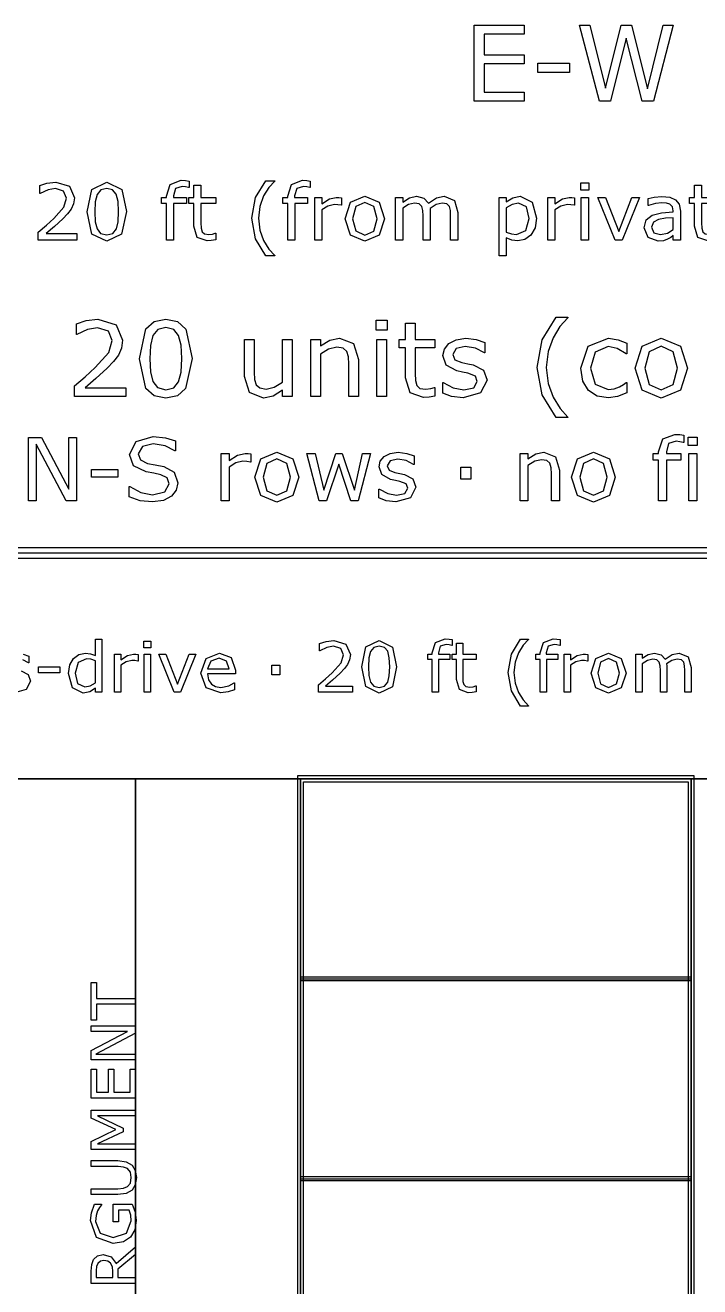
# Model space of a CAD drawing. Extents: x -17 to 192, y 167 to 459.
# Drawn here: x 26.8 to 47.36, y 420.57 to 458.98 of the extents above; entities that cross this region are included whole.
import ezdxf

# ---------------------------------------------------------------- set-up
doc = ezdxf.new("R2010")
doc.units = 0

msp = doc.modelspace()

# ---------------------------------------------------------------- linework, layer by layer
at = {"layer": 'Layer 1', "color": 7}
for points in [[(42.003842, 456.670838), (40.483009, 456.670838), (40.483009, 458.979221), (42.003842, 458.979221), (42.003842, 458.70637), (40.789965, 458.70637), (40.789965, 458.073851), (42.003842, 458.073851), (42.003842, 457.801), (40.789965, 457.801), (40.789965, 456.943689), (42.003842, 456.943689), (42.003842, 456.670838)], [(46.541544, 458.979221), (45.941584, 456.670838), (45.595866, 456.670838), (45.110626, 458.586998), (44.636237, 456.670838), (44.298274, 456.670838), (43.687458, 458.979221), (44.002169, 458.979221), (44.487409, 457.059961), (44.964899, 458.979221), (45.276507, 458.979221), (45.758648, 457.041358), (46.240787, 458.979221), (46.541544, 458.979221)], [(43.385154, 457.540551), (42.417772, 457.540551), (42.417772, 457.821154), (43.385154, 457.821154), (43.385154, 457.540551)], [(28.375236, 452.43751), (27.203215, 452.43751), (27.203215, 452.680518), (27.447385, 452.889807), (27.67644, 453.097934), (27.982237, 453.440936), (28.06479, 453.7165), (27.97526, 453.926952), (27.7276, 454.003692), (27.498545, 453.966485), (27.257862, 453.852538), (27.246247, 453.852538), (27.246247, 454.096709), (27.465999, 454.171123), (27.733426, 454.204842), (28.15084, 454.07578), (28.301994, 453.728127), (28.276409, 453.543255), (28.203159, 453.381637), (28.096188, 453.239786), (27.948521, 453.085144), (27.691561, 452.84795), (27.443903, 452.636335), (28.375241, 452.636335), (28.375236, 452.43751)], [(29.886769, 453.303735), (29.740267, 452.618894), (29.287968, 452.401466), (28.832184, 452.622382), (28.689169, 453.30141), (28.834509, 453.982763), (29.287968, 454.203679), (29.742593, 453.979274), (29.886769, 453.303735), (29.886769, 453.303735)], [(29.580975, 452.775861), (29.635622, 452.996778), (29.650729, 453.303735), (29.635622, 453.610693), (29.579811, 453.831609), (29.468191, 453.966485), (29.287968, 454.01183), (29.106585, 453.966485), (28.993802, 453.829284), (28.939152, 453.604879), (28.925208, 453.30141), (28.937988, 452.99794), (28.992635, 452.779349), (29.100767, 452.640986), (29.287965, 452.593314), (29.46935, 452.63866), (29.580972, 452.775861), (29.580975, 452.775861)], [(31.794788, 454.035085), (31.783173, 454.035085), (31.688992, 454.056013), (31.586673, 454.067642), (31.382036, 454.004855), (31.319248, 453.78045), (31.319248, 453.736267), (31.713411, 453.736267), (31.713411, 453.552557), (31.326225, 453.552557), (31.326225, 452.43751), (31.107634, 452.43751), (31.107634, 453.552557), (30.959968, 453.552557), (30.959968, 453.736266), (31.107634, 453.736266), (31.107634, 453.779287), (31.222741, 454.133916), (31.55528, 454.258327), (31.686666, 454.25135), (31.794799, 454.235073), (31.794788, 454.035085)], [(32.607529, 452.449137), (32.472655, 452.422395), (32.343592, 452.41193), (32.041284, 452.5189), (31.937803, 452.861902), (31.937803, 453.552557), (31.79014, 453.552557), (31.79014, 453.736266), (31.937803, 453.736266), (31.937803, 454.109499), (32.156394, 454.109499), (32.156394, 453.736266), (32.607529, 453.736266), (32.607529, 453.552557), (32.156394, 453.552557), (32.156394, 452.960733), (32.161051, 452.800278), (32.193607, 452.693308), (32.26337, 452.624708), (32.40057, 452.60378), (32.512192, 452.618895), (32.595909, 452.645638), (32.607524, 452.645638), (32.607529, 452.449137)], [(34.403929, 451.95847), (34.137665, 451.95847), (33.81792, 452.473554), (33.703972, 453.102585), (33.81792, 453.731615), (34.137665, 454.2467), (34.403929, 454.2467), (34.403929, 454.235071), (34.223708, 454.038572), (34.065577, 453.780449), (33.951632, 453.465352), (33.908611, 453.102584), (33.950468, 452.738653), (34.065577, 452.424719), (34.224869, 452.166596), (34.403929, 451.970096), (34.403929, 451.95847)], [(35.488745, 454.035085), (35.477104, 454.035085), (35.382925, 454.056013), (35.280606, 454.067642), (35.075967, 454.004855), (35.013181, 453.78045), (35.013181, 453.736267), (35.407341, 453.736267), (35.407341, 453.552557), (35.020156, 453.552557), (35.020156, 452.43751), (34.801565, 452.43751), (34.801565, 453.552557), (34.653901, 453.552557), (34.653901, 453.736266), (34.801565, 453.736266), (34.801565, 453.779287), (34.916675, 454.133916), (35.249213, 454.258327), (35.3806, 454.25135), (35.488732, 454.235073), (35.488745, 454.035085)], [(43.976589, 453.953695), (43.730093, 453.953695), (43.730093, 454.180425), (43.976589, 454.180425), (43.976589, 453.953695)], [(47.862393, 452.449137), (47.727519, 452.422395), (47.598455, 452.41193), (47.296148, 452.5189), (47.192667, 452.861902), (47.192667, 453.552557), (47.045003, 453.552557), (47.045003, 453.736266), (47.192667, 453.736266), (47.192667, 454.109499), (47.411257, 454.109499), (47.411257, 453.736266), (47.862393, 453.736266), (47.862393, 453.552557), (47.411257, 453.552557), (47.411257, 452.960733), (47.415914, 452.800278), (47.448471, 452.693308), (47.518234, 452.624708), (47.655433, 452.60378), (47.767055, 452.618895), (47.850772, 452.645638), (47.862387, 452.645638), (47.862393, 452.449137)], [(36.437524, 453.497909), (36.425909, 453.497909), (36.330566, 453.514186), (36.222434, 453.519999), (36.027098, 453.474653), (35.845713, 453.359544), (35.845713, 452.43751), (35.627122, 452.43751), (35.627122, 453.736266), (35.845713, 453.736266), (35.845713, 453.544418), (36.074768, 453.692083), (36.278245, 453.736266), (36.360798, 453.732779), (36.437537, 453.722315), (36.437524, 453.497909)], [(37.750231, 453.086307), (37.587452, 452.585175), (37.151433, 452.401466), (36.713087, 452.585175), (36.551469, 453.086307), (36.713087, 453.587438), (37.151433, 453.772311), (37.587452, 453.587438), (37.750231, 453.086307), (37.750231, 453.086307)], [(39.983815, 452.43751), (39.765224, 452.43751), (39.765224, 453.176999), (39.757075, 453.338617), (39.725682, 453.463028), (39.648943, 453.538604), (39.504766, 453.564184), (39.321055, 453.517675), (39.137348, 453.401403), (39.143168, 453.338617), (39.14555, 453.268854), (39.14555, 452.43751), (38.926959, 452.43751), (38.926959, 453.176999), (38.91881, 453.339779), (38.887415, 453.46419), (38.810678, 453.538604), (38.666498, 453.564184), (38.486278, 453.520001), (38.307218, 453.407217), (38.307218, 452.43751), (38.088628, 452.43751), (38.088628, 453.736266), (38.307218, 453.736266), (38.307218, 453.592089), (38.510696, 453.724639), (38.728122, 453.772311), (38.952528, 453.7165), (39.090892, 453.561859), (39.332737, 453.722314), (39.566443, 453.772311), (39.88154, 453.642086), (39.98386, 453.280481), (39.983815, 452.43751)], [(42.384826, 453.102585), (42.339482, 452.813068), (42.211582, 452.592152), (42.030198, 452.458439), (41.810445, 452.41193), (41.626735, 452.434023), (41.460466, 452.502623), (41.460466, 451.958471), (41.241875, 451.958471), (41.241875, 453.736267), (41.460466, 453.736267), (41.460466, 453.600229), (41.655802, 453.722315), (41.888347, 453.772312), (42.253439, 453.594416), (42.384826, 453.102586), (42.384826, 453.102585)], [(43.535918, 453.49791), (43.524303, 453.49791), (43.428961, 453.514187), (43.320828, 453.52), (43.125492, 453.474654), (42.944107, 453.359545), (42.944107, 452.43751), (42.725516, 452.43751), (42.725516, 453.736266), (42.944107, 453.736266), (42.944107, 453.544418), (43.173164, 453.692083), (43.376639, 453.736266), (43.459192, 453.732779), (43.535931, 453.722315), (43.535918, 453.49791)], [(43.962635, 452.43751), (43.744044, 452.43751), (43.744044, 453.736266), (43.962635, 453.736266), (43.962635, 452.43751)], [(45.518354, 453.736266), (44.992805, 452.43751), (44.77305, 452.43751), (44.250991, 453.736266), (44.488184, 453.736266), (44.890485, 452.70261), (45.289297, 453.736266), (45.518354, 453.736266)], [(46.767112, 452.43751), (46.549685, 452.43751), (46.549685, 452.575873), (46.47062, 452.520063), (46.375277, 452.464252), (46.249704, 452.420069), (46.083434, 452.401466), (45.785779, 452.517738), (45.663692, 452.814231), (45.72648, 453.052588), (45.907862, 453.196766), (46.192728, 453.267691), (46.549685, 453.295597), (46.549685, 453.329315), (46.522941, 453.452564), (46.448527, 453.529303), (46.336908, 453.565347), (46.20087, 453.57465), (46.00902, 453.551396), (45.79043, 453.486283), (45.778815, 453.486283), (45.778815, 453.708363), (45.963687, 453.746732), (46.202044, 453.767661), (46.440402, 453.744407), (46.617135, 453.667667), (46.728755, 453.529304), (46.767125, 453.318852), (46.767112, 452.43751)], [(37.524664, 453.086307), (37.425834, 453.460702), (37.151433, 453.58395), (36.874705, 453.460702), (36.777037, 453.086307), (36.875869, 452.7154), (37.151433, 452.589826), (37.42467, 452.714237), (37.524664, 453.086307), (37.524664, 453.086307)], [(42.159261, 453.096772), (42.079032, 453.447913), (41.832536, 453.564185), (41.643012, 453.52349), (41.460466, 453.416519), (41.460466, 452.680519), (41.619758, 452.623546), (41.772076, 452.60843), (42.056942, 452.731678), (42.159261, 453.096772), (42.159261, 453.096772)], [(46.549685, 452.757257), (46.549685, 453.118863), (46.313653, 453.101422), (46.099712, 453.067703), (45.947396, 452.983987), (45.88926, 452.829346), (45.956697, 452.660751), (46.1625, 452.604941), (46.372952, 452.649124), (46.549685, 452.757257), (46.549685, 452.757257)], [(29.870489, 447.675016), (28.307796, 447.675016), (28.307796, 447.999027), (28.633357, 448.278079), (28.938766, 448.555581), (29.346493, 449.012917), (29.456562, 449.380336), (29.337191, 449.660939), (29.006978, 449.763258), (28.701572, 449.713649), (28.380662, 449.56172), (28.365158, 449.56172), (28.365158, 449.887281), (28.658162, 449.9865), (29.01473, 450.031458), (29.571286, 449.859376), (29.772821, 449.395839), (29.738716, 449.149343), (29.641048, 448.933852), (29.49842, 448.744717), (29.301533, 448.538528), (28.958919, 448.222269), (28.628709, 447.940116), (29.870489, 447.940116), (29.870489, 447.675016)], [(31.885868, 448.829983), (31.690532, 447.916862), (31.442873, 447.699433), (31.087468, 447.626957), (30.727801, 447.700596), (30.479755, 447.921512), (30.28907, 448.826882), (30.482856, 449.735353), (30.730902, 449.956269), (31.087468, 450.029908), (31.446749, 449.955107), (31.693633, 449.730702), (31.885868, 448.829983), (31.885868, 448.829983)], [(31.478143, 448.126151), (31.551007, 448.420706), (31.571168, 448.829983), (31.551007, 449.23926), (31.476593, 449.533815), (31.327765, 449.713649), (31.087468, 449.77411), (30.845623, 449.713649), (30.695245, 449.530714), (30.622381, 449.231508), (30.603781, 448.826882), (30.620847, 448.422256), (30.69371, 448.130801), (30.837887, 447.946317), (31.087484, 447.882755), (31.329331, 447.943216), (31.478159, 448.126151), (31.478143, 448.126151)], [(37.829686, 449.696595), (37.501023, 449.696595), (37.501023, 449.998902), (37.829686, 449.998902), (37.829686, 449.696595)], [(39.286959, 447.690518), (39.107124, 447.654861), (38.935042, 447.64091), (38.531966, 447.783536), (38.393991, 448.240872), (38.393991, 449.161745), (38.197104, 449.161745), (38.197104, 449.406691), (38.393991, 449.406691), (38.393991, 449.904334), (38.685445, 449.904334), (38.685445, 449.406691), (39.286959, 449.406691), (39.286959, 449.161745), (38.685445, 449.161745), (38.685445, 448.372647), (38.691636, 448.158707), (38.735044, 448.01608), (38.828061, 447.924613), (39.010996, 447.896708), (39.159824, 447.916861), (39.271444, 447.952518), (39.286948, 447.952518), (39.286959, 447.690518)], [(43.336319, 447.036295), (42.981302, 447.036295), (42.554971, 447.723074), (42.403043, 448.561782), (42.554971, 449.400489), (42.981302, 450.087268), (43.336319, 450.087268), (43.336319, 450.071766), (43.096023, 449.809767), (42.885184, 449.465602), (42.733255, 449.045473), (42.675894, 448.561783), (42.731705, 448.076541), (42.885184, 447.657963), (43.097573, 447.313798), (43.336319, 447.051799), (43.336319, 447.036295)], [(34.93374, 447.675016), (34.642286, 447.675016), (34.642286, 447.867252), (34.360132, 447.688969), (34.062476, 447.626957), (33.637699, 447.792838), (33.48577, 448.28273), (33.48577, 449.406691), (33.777224, 449.406691), (33.777224, 448.420706), (33.789633, 448.194364), (33.842343, 448.034684), (33.950865, 447.935465), (34.14465, 447.904459), (34.391147, 447.96337), (34.642294, 448.113748), (34.642294, 449.406691), (34.933748, 449.406691), (34.93374, 447.675016)], [(36.955321, 447.675016), (36.663867, 447.675016), (36.663867, 448.661001), (36.649923, 448.884243), (36.598764, 449.048574), (36.487144, 449.144692), (36.298007, 449.177248), (36.04841, 449.118337), (35.798813, 448.967959), (35.798813, 447.675016), (35.507359, 447.675016), (35.507359, 449.406691), (35.798813, 449.406691), (35.798813, 449.214455), (36.080967, 449.391188), (36.380173, 449.45475), (36.808054, 449.285768), (36.955332, 448.798977), (36.955321, 447.675016)], [(37.81108, 447.675016), (37.519626, 447.675016), (37.519626, 449.406691), (37.81108, 449.406691), (37.81108, 447.675016)], [(40.876007, 448.174209), (40.67912, 447.785086), (40.144268, 447.633157), (39.790801, 447.678116), (39.522602, 447.778884), (39.522602, 448.105996), (39.538106, 448.105996), (39.845062, 447.940115), (40.169073, 447.879653), (40.46983, 447.941665), (40.578351, 448.137002), (40.519439, 448.292031), (40.293096, 448.381948), (40.130317, 448.414504), (39.948932, 448.454811), (39.624921, 448.631544), (39.530354, 448.919899), (39.573761, 449.121436), (39.708638, 449.290418), (39.928779, 449.40514), (40.229536, 449.448548), (40.542693, 449.409791), (40.807792, 449.318324), (40.807792, 449.006715), (40.792288, 449.006715), (40.520987, 449.144691), (40.207829, 449.202051), (39.938079, 449.14004), (39.828007, 448.958656), (39.894669, 448.797426), (40.10551, 448.709059), (40.285344, 448.671852), (40.452775, 448.637746), (40.765933, 448.478066), (40.876004, 448.174209), (40.876007, 448.174209)], [(45.131555, 447.783535), (44.854052, 447.675016), (44.576552, 447.636259), (44.232385, 447.690519), (43.964185, 447.85795), (43.789002, 448.140103), (43.726992, 448.538528), (43.959534, 449.205153), (44.576552, 449.446999), (44.868006, 449.405141), (45.131555, 449.302822), (45.131555, 448.978811), (45.11605, 448.978811), (44.840098, 449.138491), (44.564146, 449.194301), (44.171923, 449.02687), (44.029297, 448.538528), (44.168822, 448.056388), (44.564146, 447.888956), (44.74398, 447.91221), (44.90831, 447.972672), (45.027682, 448.040885), (45.11605, 448.104447), (45.131555, 448.104447), (45.131555, 447.783535)], [(46.981053, 448.540077), (46.764011, 447.871902), (46.182653, 447.626956), (45.598192, 447.871902), (45.382702, 448.540077), (45.598192, 449.208253), (46.182653, 449.454749), (46.764011, 449.208253), (46.981053, 448.540077), (46.981053, 448.540077)], [(46.680297, 448.540077), (46.548521, 449.039271), (46.182653, 449.203602), (45.813684, 449.039271), (45.683459, 448.540077), (45.815235, 448.045535), (46.182653, 447.878103), (46.546971, 448.043984), (46.680297, 448.540077), (46.680297, 448.540077)], [(28.370325, 444.50002), (28.053807, 444.50002), (27.141721, 446.220843), (27.141721, 444.50002), (26.902717, 444.50002), (26.902717, 446.423673), (27.299333, 446.423673), (28.131322, 444.852711), (28.131322, 446.423673), (28.370325, 446.423673), (28.370325, 444.50002)], [(31.455405, 445.049081), (31.402436, 444.826873), (31.256452, 444.640838), (31.014864, 444.511647), (30.684135, 444.465138), (30.30948, 444.503896), (29.972293, 444.618876), (29.972293, 444.939269), (29.99039, 444.939269), (30.327578, 444.751942), (30.686731, 444.686055), (31.056215, 444.775197), (31.189282, 445.012908), (31.125978, 445.201527), (30.936068, 445.295836), (30.725487, 445.338469), (30.486484, 445.381102), (30.106661, 445.565845), (29.983932, 445.908201), (30.188052, 446.303525), (30.706109, 446.458554), (31.078178, 446.419797), (31.377901, 446.324196), (31.377901, 446.021889), (31.359803, 446.021889), (31.070416, 446.175626), (30.704804, 446.237638), (30.374075, 446.152372), (30.250052, 445.932747), (30.312065, 445.744128), (30.530399, 445.639484), (30.765526, 445.595559), (31.023907, 445.542591), (31.346884, 445.370767), (31.455405, 445.049081), (31.455405, 445.049081)], [(46.865298, 446.275103), (46.852387, 446.275103), (46.747742, 446.298357), (46.634053, 446.311277), (46.406678, 446.241514), (46.336916, 445.992175), (46.336916, 445.943083), (46.774872, 445.943083), (46.774872, 445.738961), (46.344665, 445.738961), (46.344665, 444.50002), (46.101786, 444.50002), (46.101786, 445.738961), (45.937715, 445.738961), (45.937715, 445.943083), (46.101786, 445.943083), (46.101786, 445.990883), (46.229685, 446.384915), (46.599173, 446.52315), (46.745157, 446.515397), (46.865306, 446.497311), (46.865298, 446.275103)], [(47.28, 446.18467), (47.006115, 446.18467), (47.006115, 446.436592), (47.28, 446.436592), (47.28, 446.18467)], [(33.677489, 445.678241), (33.664578, 445.678241), (33.558641, 445.696328), (33.438494, 445.702787), (33.221452, 445.652402), (33.019913, 445.524503), (33.019913, 444.50002), (32.777037, 444.50002), (32.777037, 445.943083), (33.019913, 445.943083), (33.019913, 445.729918), (33.274421, 445.89399), (33.500505, 445.943083), (33.59223, 445.939207), (33.677497, 445.927578), (33.677489, 445.678241)], [(35.136054, 445.220905), (34.955187, 444.664092), (34.47072, 444.459971), (33.98367, 444.664092), (33.804095, 445.220905), (33.98367, 445.777718), (34.47072, 445.983132), (34.955187, 445.777718), (35.136054, 445.220905), (35.136054, 445.220905)], [(37.327132, 445.943083), (36.951186, 444.50002), (36.726393, 444.50002), (36.355617, 445.612354), (35.987421, 444.50002), (35.763922, 444.50002), (35.3841, 445.943083), (35.637314, 445.943083), (35.902156, 444.825581), (36.262598, 445.943083), (36.462845, 445.943083), (36.83233, 444.825581), (37.082961, 445.943083), (37.327132, 445.943083)], [(38.708183, 444.916015), (38.54411, 444.591746), (38.098402, 444.465138), (37.803847, 444.502604), (37.580345, 444.586578), (37.580345, 444.859171), (37.593257, 444.859171), (37.849056, 444.720936), (38.119065, 444.670552), (38.369694, 444.722228), (38.460129, 444.885009), (38.411035, 445.0142), (38.222417, 445.089131), (38.086768, 445.116261), (37.935614, 445.14985), (37.665605, 445.297128), (37.586799, 445.537423), (37.622972, 445.705371), (37.735367, 445.846189), (37.918818, 445.941791), (38.16945, 445.977964), (38.430414, 445.945666), (38.65133, 445.869444), (38.65133, 445.60977), (38.638418, 445.60977), (38.412332, 445.72475), (38.151368, 445.77255), (37.926576, 445.720874), (37.83485, 445.569721), (37.890402, 445.435362), (38.066101, 445.361723), (38.215964, 445.330717), (38.355489, 445.302296), (38.616455, 445.169229), (38.708181, 444.916015), (38.708183, 444.916015)], [(43.085172, 444.50002), (42.842293, 444.50002), (42.842293, 445.321674), (42.830678, 445.507709), (42.788045, 445.644652), (42.695028, 445.72475), (42.537414, 445.75188), (42.329417, 445.702787), (42.12142, 445.577472), (42.12142, 444.50002), (41.878541, 444.50002), (41.878541, 445.943083), (42.12142, 445.943083), (42.12142, 445.782886), (42.356547, 445.930163), (42.605885, 445.983132), (42.962453, 445.842314), (43.085185, 445.436654), (43.085172, 444.50002)], [(44.782739, 445.220905), (44.601873, 444.664092), (44.117406, 444.459971), (43.630356, 444.664092), (43.450781, 445.220905), (43.630356, 445.777718), (44.117406, 445.983132), (44.601873, 445.777718), (44.782739, 445.220905), (44.782739, 445.220905)], [(47.264499, 444.50002), (47.021619, 444.50002), (47.021619, 445.943083), (47.264499, 445.943083), (47.264499, 444.50002)], [(34.885425, 445.220905), (34.775612, 445.6369), (34.47072, 445.773842), (34.163245, 445.6369), (34.054727, 445.220905), (34.164539, 444.808786), (34.47072, 444.66926), (34.774318, 444.807494), (34.885425, 445.220905), (34.885425, 445.220905)], [(40.382496, 445.160186), (40.073731, 445.160186), (40.073731, 445.525796), (40.382496, 445.525796), (40.382496, 445.160186)], [(44.53211, 445.220905), (44.422298, 445.6369), (44.117406, 445.773842), (43.809931, 445.6369), (43.701412, 445.220905), (43.811225, 444.808786), (44.117406, 444.66926), (44.421004, 444.807494), (44.53211, 445.220905), (44.53211, 445.220905)], [(29.627353, 445.224781), (28.821201, 445.224781), (28.821201, 445.458617), (29.627353, 445.458617), (29.627353, 445.224781)], [(4.762494, 442.912522), (64.029086, 442.912522), (64.029086, 436.033364), (4.762494, 436.033364), (4.762494, 442.912522)], [(29.139788, 438.679194), (28.945483, 438.679194), (28.945483, 438.800117), (28.770816, 438.687462), (28.573414, 438.647155), (28.244751, 438.806318), (28.123829, 439.247634), (28.16517, 439.509117), (28.278859, 439.704453), (28.442157, 439.824342), (28.636458, 439.865683), (28.79769, 439.846046), (28.945483, 439.787135), (28.945483, 440.287362), (29.139788, 440.287362), (29.139788, 438.679194)], [(30.634266, 440.026914), (30.41516, 440.026914), (30.41516, 440.228452), (30.634266, 440.228452), (30.634266, 440.026914)], [(36.776521, 438.679194), (35.734726, 438.679194), (35.734726, 438.895201), (35.951766, 439.081236), (36.15537, 439.266238), (36.427187, 439.571128), (36.500569, 439.816074), (36.420988, 440.003142), (36.200847, 440.071355), (35.997239, 440.038283), (35.7833, 439.936997), (35.772955, 439.936997), (35.772955, 440.154038), (35.968291, 440.220183), (36.206003, 440.250156), (36.577039, 440.135434), (36.711397, 439.826409), (36.688669, 439.662079), (36.623555, 439.518418), (36.528472, 439.392328), (36.397212, 439.254869), (36.168803, 439.044029), (35.948662, 438.855927), (36.776518, 438.855927), (36.776521, 438.679194)], [(38.120105, 439.449172), (37.98988, 438.840424), (37.587838, 438.647155), (37.182696, 438.843525), (37.055571, 439.447105), (37.184765, 440.052752), (37.587838, 440.249122), (37.991949, 440.049651), (38.120105, 439.449172), (38.120105, 439.449172)], [(39.816125, 440.099261), (39.805779, 440.099261), (39.722063, 440.117864), (39.631112, 440.128198), (39.449212, 440.072388), (39.3934, 439.872917), (39.3934, 439.833643), (39.743766, 439.833643), (39.743766, 439.670345), (39.399602, 439.670345), (39.399602, 438.679194), (39.205298, 438.679194), (39.205298, 439.670347), (39.074041, 439.670347), (39.074041, 439.833644), (39.205298, 439.833644), (39.205298, 439.871885), (39.307617, 440.18711), (39.603207, 440.297698), (39.719996, 440.291496), (39.816114, 440.277026), (39.816125, 440.099261)], [(40.538561, 438.689529), (40.41867, 438.665759), (40.30395, 438.656457), (40.035231, 438.751541), (39.943249, 439.056431), (39.943249, 439.670347), (39.811989, 439.670347), (39.811989, 439.833644), (39.943249, 439.833644), (39.943249, 440.165406), (40.137551, 440.165406), (40.137551, 439.833644), (40.538561, 439.833644), (40.538561, 439.670347), (40.137551, 439.670347), (40.137551, 439.144281), (40.141678, 439.001655), (40.170616, 438.90657), (40.232629, 438.845592), (40.354583, 438.826989), (40.453801, 438.840425), (40.528215, 438.864195), (40.538561, 438.864195), (40.538561, 438.689529)], [(42.135359, 438.253381), (41.898681, 438.253381), (41.614461, 438.711233), (41.513176, 439.270372), (41.614461, 439.82951), (41.898681, 440.287363), (42.135359, 440.287363), (42.135359, 440.277028), (41.975162, 440.102362), (41.834602, 439.872919), (41.733317, 439.592833), (41.695077, 439.270372), (41.732285, 438.946878), (41.834602, 438.667826), (41.976196, 438.438383), (42.135359, 438.263717), (42.135359, 438.253381)], [(43.099639, 440.099261), (43.089294, 440.099261), (43.00558, 440.117864), (42.91463, 440.128198), (42.732729, 440.072388), (42.676918, 439.872917), (42.676918, 439.833643), (43.027284, 439.833643), (43.027284, 439.670345), (42.68312, 439.670345), (42.68312, 438.679194), (42.488815, 438.679194), (42.488815, 439.670347), (42.357558, 439.670347), (42.357558, 439.833644), (42.488815, 439.833644), (42.488815, 439.871885), (42.591135, 440.18711), (42.886724, 440.297698), (43.003511, 440.291496), (43.099629, 440.277026), (43.099639, 440.099261)], [(26.742004, 439.83571), (26.918734, 439.774732), (26.918734, 439.566993), (26.908389, 439.566993), (26.727523, 439.658977)], [(30.242559, 439.621771), (30.232214, 439.621771), (30.147465, 439.636241), (30.051348, 439.641408), (29.877715, 439.601101), (29.716484, 439.498781), (29.716484, 438.679194), (29.522182, 438.679194), (29.522182, 439.833644), (29.716484, 439.833644), (29.716484, 439.663112), (29.920088, 439.79437), (30.100957, 439.833644), (30.174336, 439.830543), (30.242549, 439.82124), (30.242559, 439.621771)], [(30.621865, 438.679194), (30.427561, 438.679194), (30.427561, 439.833644), (30.621865, 439.833644), (30.621865, 438.679194)], [(32.004724, 439.833644), (31.537571, 438.679194), (31.342232, 438.679194), (30.87818, 439.833644), (31.089018, 439.833644), (31.446621, 438.914838), (31.80112, 439.833644), (32.004724, 439.833644)], [(33.206717, 439.236265), (32.356125, 439.236265), (32.388163, 439.05023), (32.476013, 438.92104), (32.603137, 438.846626), (32.766435, 438.821821), (33.003112, 438.86833), (33.173644, 438.961347), (33.183989, 438.961347), (33.183989, 438.749474), (32.983486, 438.680227), (32.768512, 438.652322), (32.319962, 438.807351), (32.15873, 439.249701), (32.312725, 439.699286), (32.719937, 439.865683), (33.079603, 439.729258), (33.206728, 439.341685), (33.206717, 439.236265)], [(37.848289, 438.979951), (37.896863, 439.176321), (37.910304, 439.449172), (37.896863, 439.722023), (37.847254, 439.918393), (37.748035, 440.038283), (37.587838, 440.07859), (37.426609, 440.038283), (37.326356, 439.916326), (37.277781, 439.716855), (37.265373, 439.447105), (37.27675, 439.177354), (37.325327, 438.983051), (37.421445, 438.860061), (37.587841, 438.817687), (37.749073, 438.857994), (37.848291, 438.979951), (37.848289, 438.979951)], [(43.942998, 439.621771), (43.932652, 439.621771), (43.847904, 439.636241), (43.751786, 439.641408), (43.578154, 439.601101), (43.416922, 439.498781), (43.416922, 438.679194), (43.22262, 438.679194), (43.22262, 439.833644), (43.416922, 439.833644), (43.416922, 439.663112), (43.620527, 439.79437), (43.801396, 439.833644), (43.874775, 439.830543), (43.942987, 439.82124), (43.942998, 439.621771)], [(45.109851, 439.255902), (44.965159, 438.810452), (44.577584, 438.647155), (44.187946, 438.810452), (44.044285, 439.255902), (44.187946, 439.701352), (44.577584, 439.865683), (44.965159, 439.701352), (45.109851, 439.255902), (45.109851, 439.255902)], [(47.095258, 438.679194), (46.900954, 438.679194), (46.900954, 439.336517), (46.89373, 439.480178), (46.865825, 439.590765), (46.797613, 439.657944), (46.669454, 439.680683), (46.506156, 439.639342), (46.342861, 439.535989), (46.34802, 439.480179), (46.350137, 439.418167), (46.350137, 438.679194), (46.155835, 438.679194), (46.155835, 439.336517), (46.148585, 439.481211), (46.12068, 439.591799), (46.052468, 439.657944), (45.924312, 439.680683), (45.764115, 439.641409), (45.604949, 439.541157), (45.604949, 438.679194), (45.410648, 438.679194), (45.410648, 439.833644), (45.604949, 439.833644), (45.604949, 439.705487), (45.785818, 439.823309), (45.979088, 439.865683), (46.178557, 439.816074), (46.301549, 439.678615), (46.516522, 439.821242), (46.72426, 439.865683), (47.004347, 439.749928), (47.095298, 439.428501), (47.095258, 438.679194)], [(27.854079, 439.259003), (27.209157, 439.259003), (27.209157, 439.446071), (27.854079, 439.446071), (27.854079, 439.259003)], [(28.945483, 438.963414), (28.945483, 439.625905), (28.804924, 439.674481), (28.669531, 439.687916), (28.415283, 439.574229), (28.324332, 439.251768), (28.394614, 438.938609), (28.619922, 438.832156), (28.787353, 438.868329), (28.945483, 438.963414), (28.945483, 438.963414)], [(33.017582, 439.385093), (32.940068, 439.621771), (32.709589, 439.705487), (32.460511, 439.613503), (32.356125, 439.385093), (33.017582, 439.385093)], [(34.562705, 439.207327), (34.315693, 439.207327), (34.315693, 439.499815), (34.562705, 439.499815), (34.562705, 439.207327)], [(44.909347, 439.255902), (44.821498, 439.588698), (44.577584, 439.698252), (44.331604, 439.588698), (44.244789, 439.255902), (44.332638, 438.926207), (44.577584, 438.814586), (44.820463, 438.925174), (44.909347, 439.255902), (44.909347, 439.255902)], [(26.964212, 439.01199), (26.832955, 438.752575), (26.476387, 438.651289)], [(26.682046, 439.321013), (26.890821, 439.214559), (26.9642, 439.011988), (26.964212, 439.01199)], [(25.135385, 436.033364), (30.162462, 436.033364), (30.162462, 375.179274), (25.135385, 375.179274), (25.135385, 436.033364)], [(25.135385, 436.033364), (35.189539, 436.033364), (35.189539, 375.179274), (25.135385, 375.179274), (25.135385, 436.033364)], [(30.162462, 436.033364), (35.189539, 436.033364), (35.189539, 375.179274), (30.162462, 375.179274), (30.162462, 436.033364)], [(35.189539, 436.033364), (47.095774, 436.033364), (47.095774, 375.179274), (35.189539, 375.179274), (35.189539, 436.033364)], [(35.28204, 435.940863), (47.003273, 435.940863), (47.003273, 375.271775), (35.28204, 375.271775), (35.28204, 435.940863)], [(47.095774, 436.033364), (53.974932, 436.033364), (53.974932, 375.179274), (47.095774, 375.179274), (47.095774, 436.033364)], [(28.975003, 429.831872), (28.975003, 429.350765), (30.162396, 429.350765), (30.162396, 429.171705), (28.975003, 429.171705), (28.975003, 428.690598), (28.815838, 428.690598), (28.815838, 429.831872), (28.975003, 429.831872)], [(35.189539, 430.000665), (35.189539, 429.895245), (47.095774, 429.895245), (47.095774, 430.000665), (35.189539, 430.000665)], [(35.189539, 429.947955), (47.095774, 429.947955)], [(30.162396, 428.513349), (30.162396, 428.291784), (28.957821, 427.653324), (30.162396, 427.653324), (30.162396, 427.486021), (28.815838, 427.486021), (28.815838, 427.763653), (29.915511, 428.346045), (28.815838, 428.346045), (28.815838, 428.513349), (30.162396, 428.513349)], [(30.162396, 427.20206), (30.162396, 426.314905), (28.815838, 426.314905), (28.815838, 427.20206), (28.975003, 427.20206), (28.975003, 426.493964), (29.343972, 426.493964), (29.343972, 427.20206), (29.503135, 427.20206), (29.503135, 426.493964), (30.003233, 426.493964), (30.003233, 427.20206), (30.162396, 427.20206)], [(30.162396, 425.953172), (30.162396, 425.774113), (29.002133, 425.774113), (29.791617, 425.399717), (29.791617, 425.293006), (29.002133, 424.921322), (30.162396, 424.921322), (30.162396, 424.754021), (28.815838, 424.754021), (28.815838, 424.998192), (29.565534, 425.357215), (28.815838, 425.70448), (28.815838, 425.953172), (30.162396, 425.953172)], [(29.621602, 424.412183), (29.87753, 424.379626), (30.058396, 424.274724), (30.158779, 424.111942), (30.190431, 423.894902), (30.156969, 423.674245), (30.058396, 423.515984), (29.87934, 423.410178), (29.621602, 423.378526), (28.815838, 423.378526), (28.815838, 423.557585), (29.630645, 423.557585), (29.803375, 423.572057), (29.918226, 423.622699), (30.00685, 423.730315), (30.036693, 423.894904), (30.007755, 424.059493), (29.918226, 424.168015), (29.800661, 424.217754), (29.635167, 424.233126), (28.815838, 424.233126), (28.815838, 424.412185), (29.621602, 424.412183)], [(35.189539, 423.915256), (35.189539, 423.809836), (47.095774, 423.809836), (47.095774, 423.915256), (35.189539, 423.915256)], [(35.189539, 423.862546), (47.095774, 423.862546)], [(30.062918, 423.085521), (30.151543, 422.844063), (30.188621, 422.591754), (30.145214, 422.303271), (30.014989, 422.079899), (29.796139, 421.936109), (29.487762, 421.885465), (28.97862, 422.073568), (28.791422, 422.591754), (28.819457, 422.825976), (28.912604, 423.084616), (29.125122, 423.084616), (29.125122, 423.068344), (29.06815, 422.986953), (29.009367, 422.882051), (28.963245, 422.740068), (28.944248, 422.561012), (29.089845, 422.202893), (29.482328, 422.071766), (29.889278, 422.209225), (30.033973, 422.58362), (30.016801, 422.756348), (29.972489, 422.908277), (29.642406, 422.908277), (29.642406, 422.547447), (29.48505, 422.547447), (29.48505, 423.085526), (30.062918, 423.085521)], [(30.162396, 421.788702), (30.162396, 421.556287), (29.627028, 421.105927), (29.627028, 420.853618), (30.162396, 420.853618), (30.162396, 420.674559), (28.815838, 420.674559), (28.815838, 421.051669), (28.83211, 421.255144), (28.888178, 421.401646), (29.004837, 421.515591), (29.182087, 421.557192), (29.426257, 421.483942), (29.573664, 421.282274), (30.162396, 421.788702)], [(29.194755, 421.369994), (29.092565, 421.349198), (29.016601, 421.282277), (28.980427, 421.190035), (28.969579, 421.064332), (28.969579, 420.853621), (29.477817, 420.853621), (29.477817, 421.03449), (29.463344, 421.182799), (29.407276, 421.290415), (29.320458, 421.350103), (29.194755, 421.369999), (29.194755, 421.369994)]]:
    msp.add_lwpolyline(points, dxfattribs=at)
for points in [[(4.603848, 443.071168), (4.603848, 323.426942), (64.187733, 323.426942), (64.187733, 443.071168), (4.603848, 443.071168)], [(4.92114, 442.753876), (63.870439, 442.753876), (63.870439, 323.744236), (4.92114, 323.744236), (4.92114, 442.753876)], [(35.097038, 436.125865), (35.097038, 375.086773), (47.188275, 375.086773), (47.188275, 436.125865), (35.097038, 436.125865)]]:
    msp.add_lwpolyline(points, close=True, dxfattribs=at)

doc.saveas('drawing.dxf')
